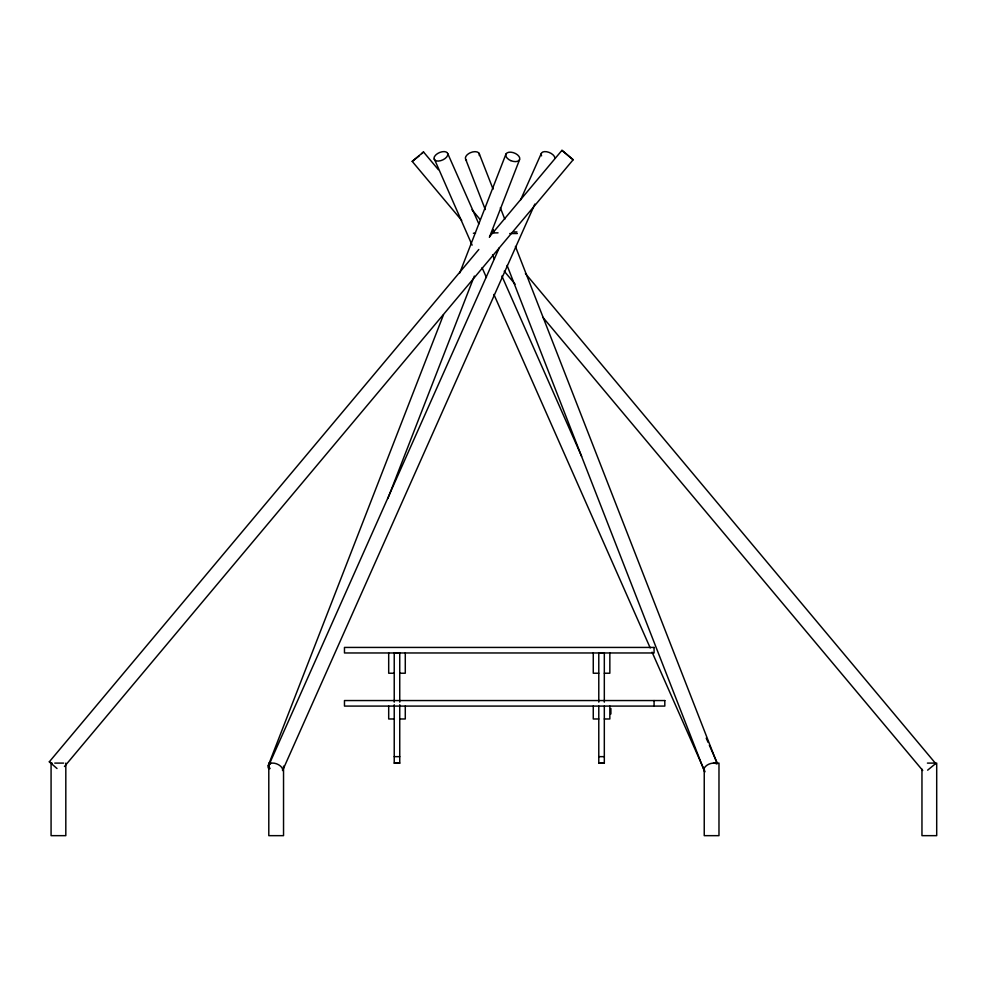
<?xml version="1.0" encoding="UTF-8"?>
<svg xmlns="http://www.w3.org/2000/svg" width="986" height="986" viewBox="0 0 986 986"><rect width="100%" height="100%" fill="white"/><g stroke="black" fill="none" stroke-linecap="round" stroke-linejoin="round"><path stroke-width="1.48" d="M268.291 765.456L443.503 314.744M459.686 273.122L505.991 153.989M387.843 498.546L474.328 276.055M489.389 237.306L519.523 159.794M57.003 768.513L49.325 761.808L478.814 249.495M573.149 159.732L561.946 150.34L573.137 159.781L64.46 766.516M268.919 765.037L499.298 247.757M520.583 199.961L541.24 153.582M534.856 204.077L282.575 770.559A7.37 4.018 24 0 0 274.244 763.189A7.37 4.018 24 0 0 270.065 768.575M489.709 236.517L561.946 150.34M461.682 220.42L412.21 161.396L423.512 151.955L438.351 169.666M423.512 151.955L421.774 153.619M935.8 763.682L525.415 273.541M927.641 770.165L935.32 763.854M419.21 155.837L412.21 161.396M473.379 233.251L475.523 233.189M491.706 232.918L498.041 232.844M513.891 231.956L516.96 231.932M517.367 233.522L509.75 233.546M394.227 673.228L388.694 673.228L388.694 652.966M399.749 673.228L405.283 673.228L405.283 652.966M598.785 673.228L593.264 673.228L593.264 652.966M604.319 673.228L609.841 673.228L609.841 652.966M394.227 718.979L388.694 718.979L388.694 706.087M399.749 718.979L405.283 718.979L405.283 706.087M598.785 718.979L593.264 718.979L593.264 706.087M604.319 718.979L609.841 718.979L609.841 706.087M394.227 756.656L399.749 756.656M598.785 756.656L604.319 756.656M52.061 763.102L51.075 763.102L51.075 835.66L65.816 835.66L65.816 763.102M54.76 763.102L63.659 763.102M270.953 763.102L268.796 763.102L268.796 835.66L283.537 835.66L283.537 766.122M394.227 763.102L399.749 763.102M598.785 763.102L604.319 763.102M713.519 763.102L718.979 763.102L718.979 835.66L704.238 835.66L704.238 769.154M927.419 763.102L936.7 763.102L936.7 835.66L921.959 835.66L921.959 769.154M491.62 231.722L494.134 231.772M49.325 761.808L51.592 763.534M471.986 209.796L479.911 219.237M504.228 271.187L515.111 284.165M542.805 317.221L922.736 770.51M447.681 153.459L478.839 223.896M492.544 254.893L494.405 259.121M501.886 276.031L581.629 456.37M706.222 738.144L708.084 742.372M709.328 745.194L717.426 763.509M434.123 159.227A7.37 4.03 -23.9 0 0 445.08 158.524A7.37 4.03 -23.9 0 0 444.144 151.597A7.37 4.03 -23.9 0 0 433.976 158.154L472.109 245.132M482.068 267.662L486.431 277.522M493.9 294.432L650.218 647.938M652.079 652.153L704.398 770.46M479.097 153.335L493.074 189.139M500.333 207.75L504.795 219.212M515.419 246.414L717.081 763.374M465.749 159.449L485.297 209.574M493.123 229.627L494.232 232.486M507.087 265.419L704.287 770.916M704.349 769.61L704.497 770.682M654.075 700.553L654.075 706.087M610.901 708.49L610.901 713.987M604.319 702.131L604.319 652.855L598.785 652.855L598.785 702.131M604.319 706.087L604.319 763.213L598.785 763.213L598.785 706.087M399.749 702.131L399.749 652.855L394.227 652.855L394.227 702.131M399.749 704.756L399.749 763.213L394.227 763.213L394.227 704.756M541.56 155.874A7.37 4.018 24 0 1 546.564 151.721A7.37 4.018 24 0 1 554.97 158.006M705.076 771.755A7.37 4.19 -21.3 0 1 707.098 765.148L708.749 764.236A7.37 4.19 -21.3 0 1 716.847 763.965M479.307 155.554A7.37 4.19 -21.3 0 0 470.211 152.781L468.56 153.693A7.37 4.19 -21.3 0 0 466.538 160.287M268.895 768.944A7.37 4.203 21.2 0 1 270.164 763.965M654.075 647.432L344.471 647.432L344.471 652.966L654.075 652.966L654.075 647.432M664.81 700.553L344.471 700.553L344.471 706.087L664.81 706.087L664.81 700.553M510.822 160.632L509.146 159.757A7.37 4.203 21.2 0 1 508.825 152.263A7.37 4.203 21.2 0 1 519.708 157.945A7.37 4.203 21.2 0 1 510.822 160.632"/></g></svg>
